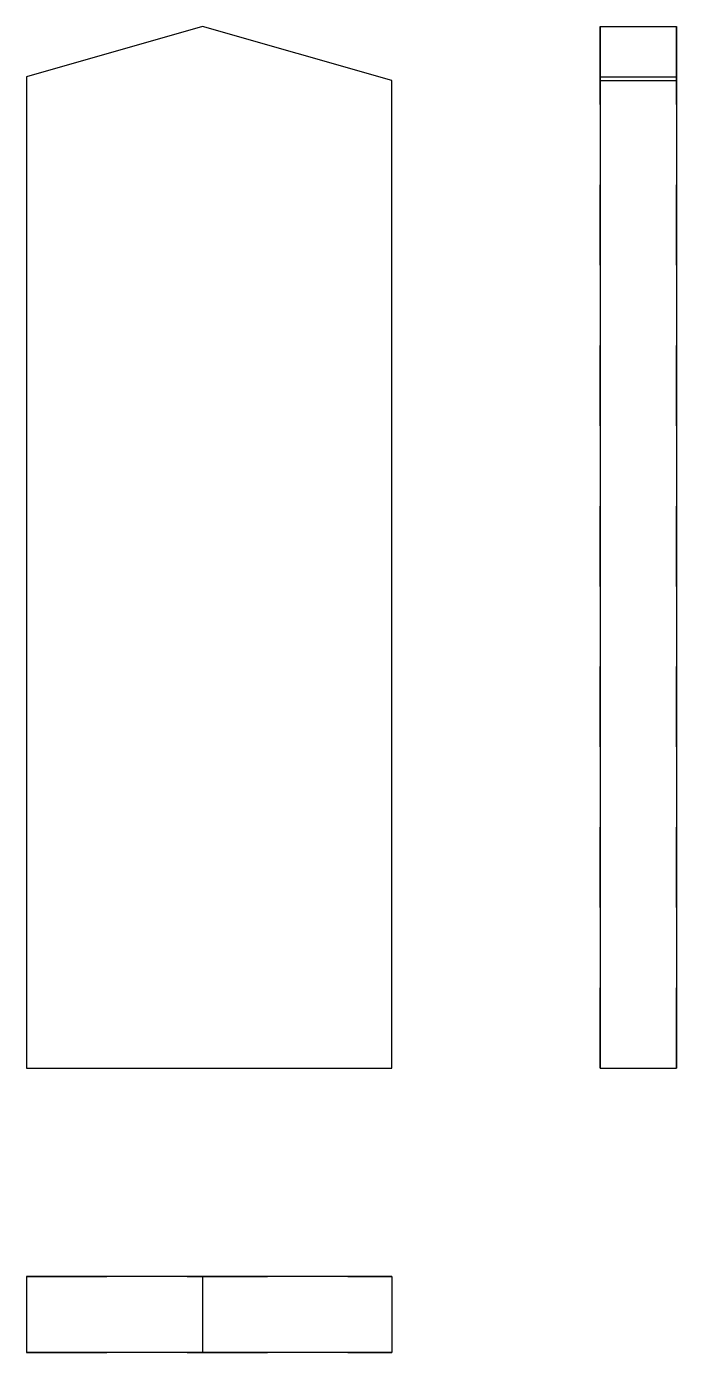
# Model space of a CAD drawing. Extents: x 0 to 0.81, y 0 to 1.65.
import ezdxf

# ---------------------------------------------------------------- set-up
doc = ezdxf.new("R2010")
doc.units = 0
doc.linetypes.add('HIDDEN', pattern=[0.064865, 0.043265, -0.0216])
for name, color, linetype in [('FRONT', 7, 'CONTINUOUS'), ('LEFT', 7, 'CONTINUOUS'), ('LEFT_HID', 7, 'HIDDEN'), ('TOP', 7, 'CONTINUOUS'), ('TOP_HID', 7, 'HIDDEN')]:
    doc.layers.add(name, color=color, linetype=linetype)

msp = doc.modelspace()

# ---------------------------------------------------------------- linework, layer by layer
at = {"layer": 'FRONT'}
for p, q in [((0.218822, 1.651527), (0, 1.589007)), ((0.454721, 1.584128), (0.218822, 1.651527)), ((0, 1.589007), (0, 0.354234)), ((0.454721, 0.354234), (0.454721, 1.584128)), ((0, 0.354234), (0.454721, 0.354234))]:
    msp.add_line(p, q, dxfattribs=at)
at = {"layer": 'LEFT'}
for p, q in [((0.714179, 1.651527), (0.808955, 1.651527)), ((0.714179, 1.651527), (0.714179, 1.589007)), ((0.808955, 1.651527), (0.808955, 1.589007)), ((0.714179, 1.589007), (0.808955, 1.589007)), ((0.714179, 1.589007), (0.714179, 0.354234)), ((0.808955, 1.589007), (0.808955, 0.354234)), ((0.714179, 0.354234), (0.808955, 0.354234))]:
    msp.add_line(p, q, dxfattribs=at)
at = {"layer": 'LEFT_HID', "linetype": 'HIDDEN'}
for p, q in [((0.714179, 1.584128), (0.714179, 1.651527)), ((0.808955, 1.584128), (0.808955, 1.651527)), ((0.714179, 1.584128), (0.808955, 1.584128)), ((0.714179, 0.354234), (0.714179, 1.584128)), ((0.808955, 0.354234), (0.808955, 1.584128))]:
    msp.add_line(p, q, dxfattribs=at)
at = {"layer": 'TOP'}
for p, q in [((0, 0.094776), (0, 0)), ((0.218822, 0.094776), (0, 0.094776)), ((0.218822, 0.094776), (0.218822, 0)), ((0.454721, 0.094776), (0.218822, 0.094776)), ((0.454721, 0.094776), (0.454721, 0)), ((0.218822, 0), (0, 0)), ((0.454721, 0), (0.218822, 0))]:
    msp.add_line(p, q, dxfattribs=at)
at = {"layer": 'TOP_HID', "linetype": 'HIDDEN'}
for p, q in [((0, 0.094776), (0.454721, 0.094776)), ((0, 0), (0.454721, 0))]:
    msp.add_line(p, q, dxfattribs=at)

doc.saveas('drawing.dxf')
